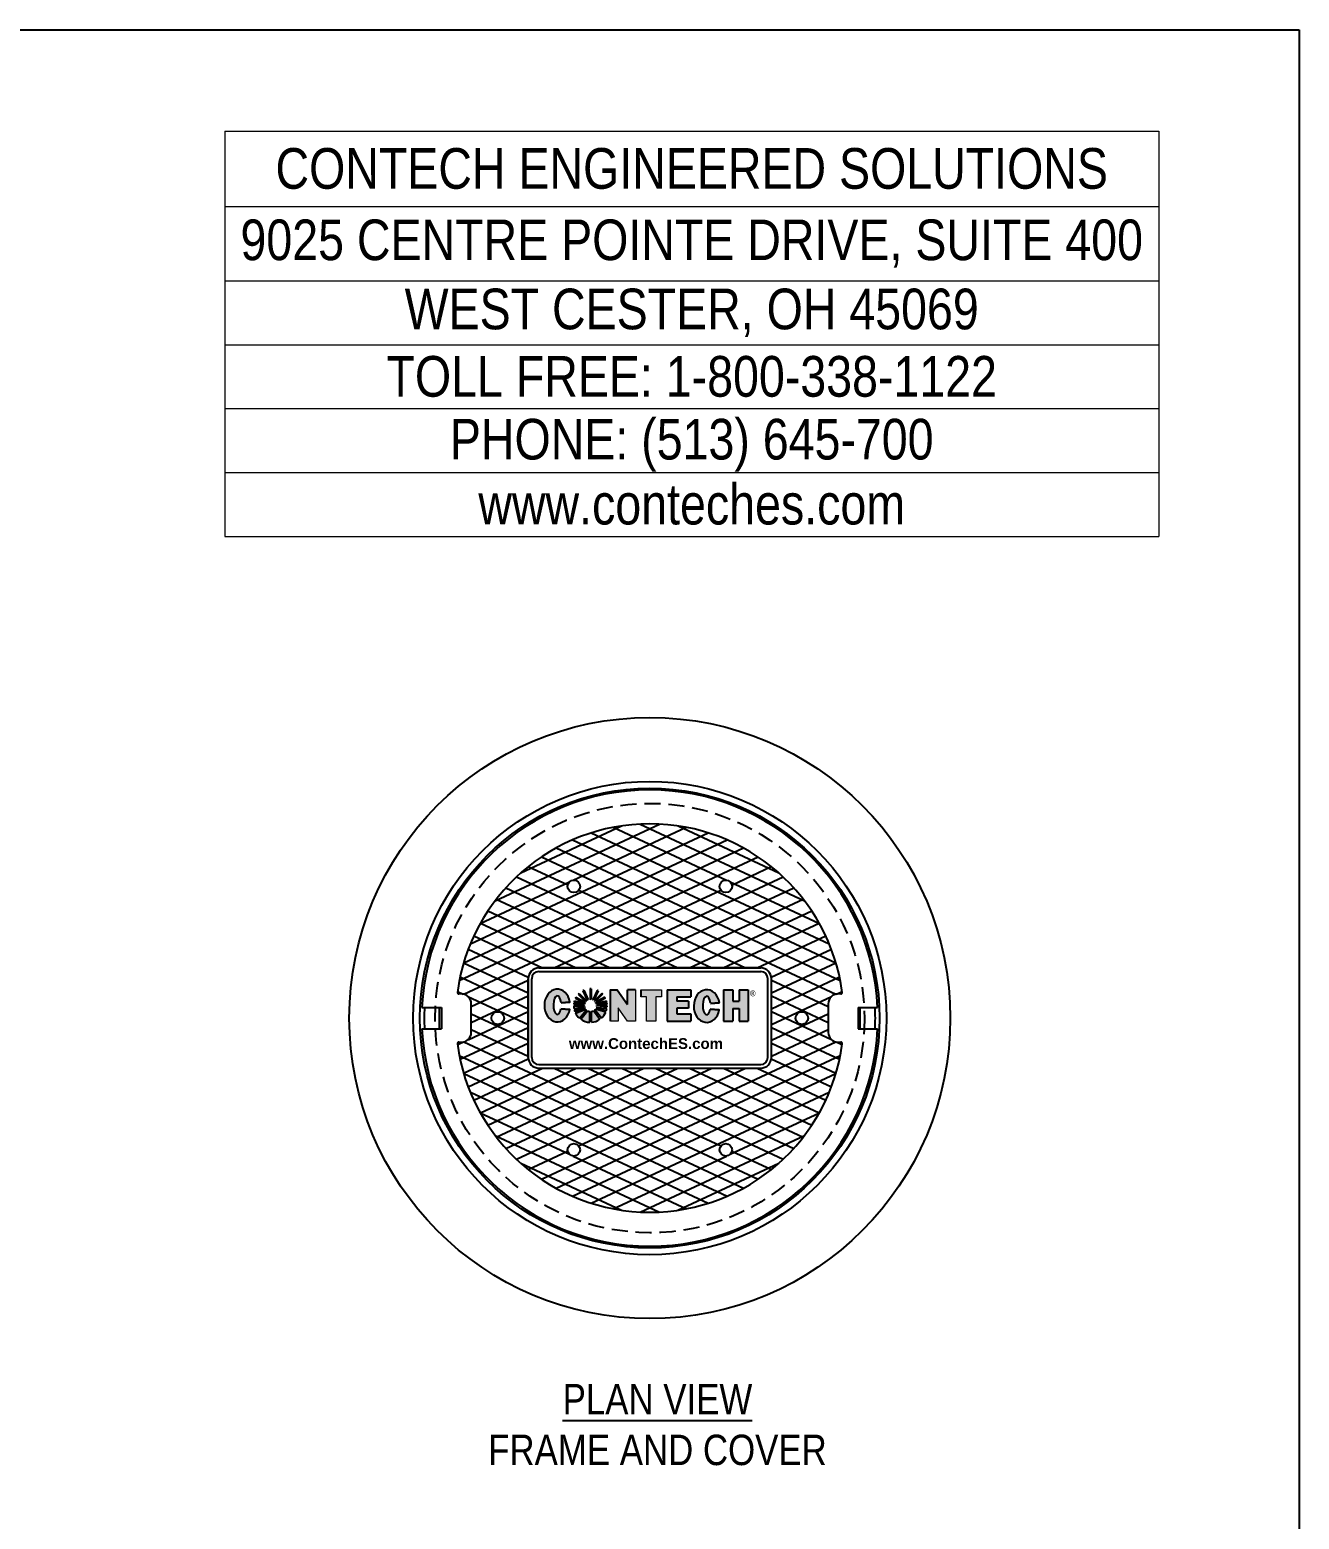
# Model space of a CAD drawing. Extents: x -8 to 216, y -5 to 280.
# Drawn here: x 116.6 to 216, y 163.5 to 280 of the extents above; entities that cross this region are included whole.
import ezdxf

# ---------------------------------------------------------------- set-up
doc = ezdxf.new("R2010")
doc.units = 0
doc.header["$LTSCALE"] = 10
doc.header["$MEASUREMENT"] = 0
doc.linetypes.add('HIDDEN2', pattern=[0.1875, 0.125, -0.0625])
doc.layers.get('0').update_dxf_attribs({"linetype": 'CONTINUOUS'})
doc.layers.get('Defpoints').update_dxf_attribs({"linetype": 'CONTINUOUS'})
for name, color, linetype in [('2628-LOGO$0$CADdetails-2-FINELIGHT', 2, 'CONTINUOUS'), ('2628-LOGO$0$CADdetails-FRAME', 7, 'CONTINUOUS'), ('CADdetails-2-FINELIGHT', 2, 'CONTINUOUS'), ('CADdetails-7-VERYFINE', 7, 'CONTINUOUS'), ('CADdetails-9-EXTRAFINE', 9, 'CONTINUOUS')]:
    doc.layers.add(name, color=color, linetype=linetype)
doc.styles.add('2628-LOGO$0$CADdetails-NOTES', font='ARIALN.TTF', dxfattribs={"height": 2.38})
doc.styles.add('CADdetails-NOTES', font='ARIALN.TTF', dxfattribs={"height": 2.38})
doc.styles.add('CCP-Text', font='arial_0.ttf')

# ---------------------------------------------------------------- blocks, each defined once
blk = doc.blocks.new('*T42')
at = {"layer": 'Defpoints', "color": 8, "linetype": 'ByBlock', "lineweight": 0, "transparency": 16777216}
for p, q in [((0, 0), (73.1, 0)), ((0, 0), (0, -31.71)), ((73.1, 0), (73.1, -31.71)), ((0, -5.89), (73.1, -5.89)), ((0, -11.71), (73.1, -11.71)), ((0, -16.71), (73.1, -16.71)), ((0, -21.71), (73.1, -21.71)), ((0, -26.71), (73.1, -26.71)), ((0, -31.71), (73.1, -31.71))]:
    blk.add_line(p, q, dxfattribs=at)
at = {"layer": '2628-LOGO$0$CADdetails-2-FINELIGHT', "transparency": 16777216, "char_height": 3.18, "width": 72.9823, "style": '2628-LOGO$0$CADdetails-NOTES'}
for s, insert, attachment_point in [('CONTECH ENGINEERED SOLUTIONS', (36.55, -2.94), 5), ('9025 CENTRE POINTE DRIVE, SUITE 400 ', (36.55, -8.8), 5), ('WEST CESTER, OH 45069', (36.55, -14.21), 5), ('TOLL FREE: 1-800-338-1122', (36.55, -19.21), 5), ('PHONE: (513) 645-700', (36.55, -26.65), 8), ('www.conteches.com', (36.55, -29.21), 5)]:
    blk.add_mtext(s, dxfattribs=dict(at, insert=insert, attachment_point=attachment_point))
blk = doc.blocks.new('2628-LOGO')
at = {"layer": '2628-LOGO$0$CADdetails-FRAME'}
for p, q in [((0, 280), (216, 280)), ((216, 280), (216, 0))]:
    blk.add_line(p, q, dxfattribs=at)
blk.add_blockref('*T42', (131.9, 272.07))
blk = doc.blocks.new('CES-Logo CONTECH Only Horiz')
h = blk.add_hatch(color=256)
h.dxf.hatch_style = 1
edge = h.paths.add_edge_path()
edge.add_ellipse((-0.83, 0.063), major_axis=(0, 0.127), ratio=0.791296, start_angle=281.6248, end_angle=616.6072)
edge.add_line((-0.732, 0.033), (-0.802, 0.038))
edge.add_ellipse((-0.83, 0.066), major_axis=(0, 0.0726), ratio=0.41827, start_angle=283.7797, end_angle=607.7245, ccw=False)
edge.add_line((-0.8, 0.083), (-0.732, 0.088))
h.paths.add_polyline_path([(-0.285, -0.057), (-0.224, -0.057), (-0.224, 0.185), (-0.284, 0.185), (-0.284, 0.07), (-0.364, 0.184), (-0.416, 0.184), (-0.416, -0.057), (-0.358, -0.057), (-0.358, 0.045)])
h.paths.add_polyline_path([(-0.138, 0.13), (-0.138, -0.057), (-0.064, -0.057), (-0.064, 0.13), (-0.021, 0.13), (-0.021, 0.185), (-0.182, 0.185), (-0.182, 0.13)])
h.paths.add_polyline_path([(0.098, 0.131), (0.208, 0.131), (0.208, 0.185), (0.023, 0.185), (0.023, -0.057), (0.208, -0.057), (0.208, -0.002), (0.098, -0.002), (0.098, 0.042), (0.188, 0.042), (0.188, 0.096), (0.098, 0.096)])
edge = h.paths.add_edge_path()
edge.add_ellipse((0.33, 0.059), major_axis=(0, 0.127), ratio=0.791296, start_angle=281.6248, end_angle=616.6072)
edge.add_line((0.428, 0.03), (0.358, 0.035))
edge.add_ellipse((0.33, 0.063), major_axis=(0, 0.0726), ratio=0.41827, start_angle=283.7797, end_angle=607.7245, ccw=False)
edge.add_line((0.359, 0.08), (0.428, 0.085))
h.paths.add_polyline_path([(0.46, -0.057), (0.533, -0.057), (0.533, 0.039), (0.581, 0.039), (0.581, -0.057), (0.653, -0.057), (0.653, 0.185), (0.581, 0.185), (0.581, 0.096), (0.533, 0.096), (0.533, 0.185), (0.46, 0.185)])
h = blk.add_hatch(color=256)
h.dxf.hatch_style = 1
h.paths.add_polyline_path([(-0.568, 0.192, 0.016571), (-0.576, 0.192), (-0.576, 0.112, -0.045296), (-0.568, 0.111)])
h.paths.add_polyline_path([(-0.513, 0.178, 0.016408), (-0.52, 0.181), (-0.555, 0.108, -0.045191), (-0.547, 0.105)])
h.paths.add_polyline_path([(-0.541, 0.1, -0.042703), (-0.535, 0.094), (-0.478, 0.151, 0.01668), (-0.484, 0.157)])
h.paths.add_polyline_path([(-0.456, 0.12, 0.016487), (-0.46, 0.127), (-0.532, 0.089, -0.041728), (-0.528, 0.082)])
h.paths.add_polyline_path([(-0.443, 0.073, 0.016717), (-0.444, 0.082), (-0.48, 0.082), (-0.446, 0.09, 0.01636), (-0.448, 0.098), (-0.527, 0.078, -0.029812), (-0.526, 0.073)])
h.paths.add_polyline_path([(-0.443, 0.053, 0.015801), (-0.443, 0.061), (-0.525, 0.061, -0.009795), (-0.525, 0.06)])
h.paths.add_polyline_path([(-0.45, 0.021, 0.038843), (-0.445, 0.041), (-0.529, 0.046, -0.000916), (-0.529, 0.046)])
h.paths.add_polyline_path([(-0.454, 0.011), (-0.534, 0.036, -0.037097), (-0.539, 0.031), (-0.487, -0.035, 0.109393)])
h.paths.add_polyline_path([(-0.564, -0.066, 0.136428), (-0.499, -0.044), (-0.55, 0.023, -0.082716), (-0.564, 0.017)])
h.paths.add_polyline_path([(-0.647, -0.043, 0.146463), (-0.577, -0.067), (-0.577, 0.017, -0.098027), (-0.595, 0.022)])
h.paths.add_polyline_path([(-0.689, 0.005, 0.101505), (-0.657, -0.036), (-0.604, 0.029, -0.036227), (-0.609, 0.034)])
h.paths.add_polyline_path([(-0.615, 0.043, -0.020245), (-0.617, 0.047), (-0.697, 0.027, 0.022264), (-0.693, 0.016)])
h.paths.add_polyline_path([(-0.702, 0.061, 0.047222), (-0.7, 0.037), (-0.619, 0.057, -0.024899), (-0.62, 0.061)])
h.paths.add_polyline_path([(-0.619, 0.073, -0.027066), (-0.618, 0.078), (-0.697, 0.099, 0.016728), (-0.699, 0.09), (-0.665, 0.082), (-0.701, 0.082, 0.016717), (-0.702, 0.073)])
h.paths.add_polyline_path([(-0.617, 0.082, -0.042294), (-0.613, 0.089), (-0.685, 0.127, 0.016466), (-0.689, 0.12)])
h.paths.add_polyline_path([(-0.61, 0.094, -0.044008), (-0.604, 0.1), (-0.661, 0.157, 0.016434), (-0.667, 0.151)])
h.paths.add_polyline_path([(-0.597, 0.105, -0.043389), (-0.59, 0.108), (-0.624, 0.182, 0.016408), (-0.632, 0.178)])
for p, q in [((-0.689, 0.12), (-0.617, 0.082)), ((-0.685, 0.127), (-0.613, 0.089)), ((-0.667, 0.151), (-0.61, 0.094)), ((-0.661, 0.157), (-0.604, 0.1)), ((-0.632, 0.178), (-0.597, 0.105)), ((-0.624, 0.182), (-0.59, 0.108)), ((-0.576, 0.192), (-0.576, 0.112)), ((-0.568, 0.192), (-0.568, 0.111)), ((-0.52, 0.181), (-0.555, 0.108)), ((-0.513, 0.178), (-0.547, 0.105)), ((-0.484, 0.157), (-0.541, 0.1)), ((-0.478, 0.151), (-0.535, 0.094)), ((-0.46, 0.127), (-0.532, 0.089)), ((-0.456, 0.12), (-0.528, 0.082)), ((-0.224, 0.185), (-0.284, 0.185)), ((-0.284, 0.07), (-0.284, 0.185)), ((-0.182, 0.185), (-0.182, 0.13)), ((0.023, 0.185), (0.208, 0.185)), ((0.023, 0.185), (0.023, -0.057)), ((0.098, 0.131), (0.098, 0.096)), ((0.098, 0.131), (0.208, 0.131)), ((0.208, 0.185), (0.208, 0.131)), ((0.46, 0.185), (0.533, 0.185)), ((0.46, 0.185), (0.46, -0.057)), ((0.533, 0.185), (0.533, 0.096)), ((0.581, 0.185), (0.581, 0.096)), ((0.581, 0.185), (0.653, 0.185)), ((0.653, 0.185), (0.653, -0.057)), ((-0.702, 0.073), (-0.619, 0.073)), ((-0.702, 0.061), (-0.62, 0.061)), ((-0.701, 0.082), (-0.665, 0.082)), ((-0.7, 0.037), (-0.619, 0.057)), ((-0.699, 0.09), (-0.665, 0.082)), ((-0.697, 0.099), (-0.618, 0.078)), ((-0.697, 0.027), (-0.617, 0.047)), ((-0.693, 0.016), (-0.615, 0.043)), ((-0.689, 0.005), (-0.609, 0.034)), ((-0.657, -0.036), (-0.604, 0.029)), ((-0.647, -0.043), (-0.595, 0.022)), ((-0.577, -0.067), (-0.577, 0.017)), ((-0.564, -0.066), (-0.564, 0.017)), ((-0.499, -0.044), (-0.55, 0.023)), ((-0.487, -0.035), (-0.539, 0.031)), ((-0.454, 0.011), (-0.534, 0.036)), ((-0.445, 0.041), (-0.529, 0.046)), ((-0.45, 0.021), (-0.529, 0.046)), ((-0.448, 0.098), (-0.527, 0.078)), ((-0.443, 0.073), (-0.526, 0.073)), ((-0.443, 0.061), (-0.525, 0.061)), ((-0.443, 0.053), (-0.525, 0.06)), ((-0.446, 0.09), (-0.48, 0.082)), ((-0.444, 0.082), (-0.48, 0.082)), ((0.188, 0.096), (0.098, 0.096)), ((0.188, 0.042), (0.098, 0.042)), ((0.098, 0.042), (0.098, -0.002)), ((0.188, 0.096), (0.188, 0.042)), ((0.533, 0.096), (0.581, 0.096)), ((0.533, 0.039), (0.581, 0.039)), ((0.533, 0.039), (0.533, -0.057)), ((0.581, 0.039), (0.581, -0.057)), ((0.023, -0.057), (0.208, -0.057)), ((0.098, -0.002), (0.208, -0.002)), ((0.208, -0.002), (0.208, -0.057)), ((0.46, -0.057), (0.533, -0.057)), ((0.581, -0.057), (0.653, -0.057))]:
    blk.add_line(p, q)
at = {"lineweight": 5}
for p, q in [((-0.182, 0.185), (-0.021, 0.185)), ((-0.138, 0.13), (-0.182, 0.13)), ((-0.138, -0.057), (-0.138, 0.13)), ((-0.021, 0.13), (-0.064, 0.13)), ((-0.064, 0.13), (-0.064, -0.057)), ((-0.021, 0.185), (-0.021, 0.13)), ((-0.021, 0.13), (-0.021, 0.13)), ((-0.665, 0.082), (-0.665, 0.082)), ((-0.064, -0.057), (-0.138, -0.057)), ((-0.064, -0.057), (-0.064, -0.057))]:
    blk.add_line(p, q, dxfattribs=at)
blk.add_lwpolyline([(-0.224, 0.185), (-0.224, -0.057), (-0.285, -0.057), (-0.358, 0.045), (-0.358, -0.057), (-0.416, -0.057)], dxfattribs=at)
blk.add_lwpolyline([(-0.416, -0.057), (-0.416, 0.184), (-0.364, 0.184), (-0.284, 0.07)])
for points in [[(-0.802, 0.038), (-0.732, 0.033)], [(-0.8, 0.083), (-0.732, 0.088)], [(0.358, 0.035), (0.428, 0.03)], [(0.359, 0.08), (0.428, 0.085)]]:
    blk.add_lwpolyline(points, close=True)
for centre, radius, start, end in [((-0.573, 0.063), 0.13, 150.1613, 153.9346), ((-0.573, 0.063), 0.13, 133.1578, 136.9239), ((-0.573, 0.063), 0.13, 113.6448, 117.405), ((-0.573, 0.063), 0.13, 87.7891, 91.5866), ((-0.573, 0.063), 0.13, 62.4674, 66.2275), ((-0.573, 0.063), 0.13, 42.9198, 46.7422), ((-0.573, 0.063), 0.13, 25.9989, 29.7771), ((-0.573, 0.063), 0.13, 171.7257, 175.5565), ((-0.573, 0.063), 0.13, 180.6498, 191.4642), ((-0.573, 0.063), 0.13, 164.0188, 167.8523), ((-0.573, 0.063), 0.13, 196.1274, 201.2291), ((-0.573, 0.063), 0.13, 206.3015, 229.4854), ((-0.573, 0.064), 0.0475, 183.4093, 189.1146), ((-0.573, 0.064), 0.0475, 163.2626, 169.4642), ((-0.573, 0.064), 0.0475, 148.8171, 158.5043), ((-0.573, 0.064), 0.0475, 201.2986, 205.9378), ((-0.573, 0.064), 0.0475, 131.3597, 141.4391), ((-0.573, 0.064), 0.0475, 219.9063, 228.2054), ((-0.573, 0.064), 0.0475, 111.4002, 121.338), ((-0.573, 0.064), 0.0475, 242.1647, 264.5593), ((-0.573, 0.064), 0.0475, 83.9583, 94.3323), ((-0.573, 0.064), 0.0475, 279.8514, 298.7655), ((-0.573, 0.064), 0.0475, 58.0841, 68.4342), ((-0.573, 0.064), 0.0475, 38.8182, 48.599), ((-0.573, 0.064), 0.0475, 314.8845, 323.3826), ((-0.573, 0.064), 0.0475, 21.6845, 31.2423), ((-0.573, 0.064), 0.0475, 337.6602, 337.8701), ((-0.573, 0.064), 0.0475, 10.5358, 17.3661), ((-0.573, 0.064), 0.0475, 354.3459, 356.5907), ((-0.573, 0.063), 0.13, 311.212, 336.1837), ((-0.573, 0.063), 0.13, 341.2828, 350.1804), ((-0.573, 0.063), 0.13, 12.0534, 15.8024), ((-0.573, 0.063), 0.13, 4.4435, 8.2743), ((-0.573, 0.063), 0.13, 355.7291, 359.3502), ((-0.573, 0.063), 0.13, 234.6785, 268.0084), ((-0.573, 0.063), 0.13, 273.5954, 304.6706)]:
    blk.add_arc(centre, radius, start, end)
for centre, major_axis, ratio, start_param, end_param in [((-0.83, 0.063), (0, 0.127), 0.791296, 4.91528, 10.762148), ((-0.83, 0.066), (0, 0.0726), 0.41827, 4.95289, 10.606815), ((0.33, 0.059), (0, 0.127), 0.791296, 4.91528, 10.762148), ((0.33, 0.063), (0, 0.0726), 0.41827, 4.95289, 10.606815)]:
    blk.add_ellipse(centre, major_axis=major_axis, ratio=ratio, start_param=start_param, end_param=end_param)
at = {"insert": (0.666, 0.18), "char_height": 0.05333, "attachment_point": 1, "style": 'CCP-Text'}
blk.add_mtext_dynamic_manual_height_columns('{\\fGill Sans MT|b0|i0|c0|p34;\\H0.83333x;®}', width=0.11364, gutter_width=0.833, heights=[0], dxfattribs=at)

msp = doc.modelspace()

# ---------------------------------------------------------------- hatches: boundary and pattern name
at = {"layer": 'CADdetails-9-EXTRAFINE'}
h = msp.add_hatch(dxfattribs=at)
h.set_pattern_fill('ANSI31', color=256, scale=8.96, angle=160)
h.set_pattern_definition([(205, (165.1691, 202.67), (0.47333, -1.015065), [])])
h.paths.add_polyline_path([(150.106, 204.679, 0.453612), (150.216, 204.554), (150.434, 204.554, -0.4142136), (151.198, 203.79), (151.198, 201.55, -0.4142136), (150.434, 200.786), (150.216, 200.786, 0.453612), (150.106, 200.661, 0.8754577), (180.232, 200.661, 0.453612), (180.122, 200.786), (179.904, 200.786, -0.4142136), (179.14, 201.55), (179.14, 203.79, -0.4142136), (179.904, 204.554), (180.122, 204.554, 0.453612), (180.232, 204.679, 0.8754577)])
h.paths.add_polyline_path([(173.849, 206.59, -0.4142136), (174.689, 205.75), (174.689, 199.59, -0.4142136), (173.849, 198.75), (156.489, 198.75, -0.4142136), (155.649, 199.59), (155.649, 205.75, -0.4142136), (156.489, 206.59)], flags=16)
h.paths.add_polyline_path([(158.729, 212.976, -1), (159.709, 212.976, -1)], flags=16)
h.paths.add_polyline_path([(173.849, 206.31, -0.4142136), (174.409, 205.75), (174.409, 199.59, -0.4142136), (173.849, 199.03), (156.489, 199.03, -0.4142136), (155.929, 199.59), (155.929, 205.75, -0.4142136), (156.489, 206.31)], flags=0)
edge = h.paths.add_edge_path(flags=0)
edge.add_ellipse((157.928, 203.646), major_axis=(0, 1.284), ratio=0.7912958, start_angle=-78.37518, end_angle=256.60723, ccw=False)
edge.add_line((158.923, 203.905), (158.23, 203.853))
edge.add_ellipse((157.932, 203.679), major_axis=(0, 0.732), ratio=0.4182699, start_angle=-76.22032, end_angle=247.72446)
edge.add_line((158.216, 203.402), (158.916, 203.349))
h.paths.add_polyline_path([(159.224, 203.75, -0.0336284), (159.25, 203.924), (159.594, 203.837), (159.234, 203.837)], flags=0)
h.paths.add_polyline_path([(160.21, 204.022), (159.633, 204.602, 0.0164342), (159.572, 204.541), (160.152, 203.961, -0.0440084)], flags=0)
h.paths.add_polyline_path([(160.003, 204.845), (160.352, 204.108, 0.0433887), (160.278, 204.071), (159.925, 204.808, -0.016408)], flags=0)
h.paths.add_polyline_path([(160.49, 204.955, -0.0165715), (160.577, 204.954), (160.577, 204.139, 0.0452962), (160.49, 204.14)], flags=0)
h.paths.add_polyline_path([(159.394, 204.299), (160.117, 203.91, 0.0422936), (160.081, 203.838), (159.353, 204.223, -0.0164658)], flags=0)
h.paths.add_polyline_path([(160.9, 203.963), (161.483, 204.538, 0.0166798), (161.422, 204.6), (160.843, 204.022, -0.0427028)], flags=0)
h.paths.add_polyline_path([(161.053, 204.844, -0.016408), (161.13, 204.807), (160.78, 204.069, 0.0451913), (160.703, 204.108)], flags=0)
h.paths.add_polyline_path([(159.22, 203.634), (160.049, 203.634, 0.0248994), (160.054, 203.587), (159.246, 203.389, -0.0472217)], flags=0)
h.paths.add_polyline_path([(162.1, 204.875), (162.623, 204.875), (163.437, 203.721), (163.437, 204.877), (164.04, 204.877), (164.04, 202.443), (163.424, 202.443), (162.692, 203.468), (162.692, 202.443), (162.1, 202.443)], flags=0)
h.paths.add_polyline_path([(160.997, 203.75), (161.829, 203.75, 0.0167166), (161.819, 203.837), (161.463, 203.837)], flags=0)
h.paths.add_polyline_path([(161.66, 204.297, -0.0164867), (161.701, 204.221), (160.972, 203.839, 0.0417279), (160.936, 203.911)], flags=0)
h.paths.add_polyline_path([(160.081, 203.488, 0.0202453), (160.096, 203.453), (159.309, 203.176, -0.022264), (159.272, 203.286)], flags=0)
h.paths.add_polyline_path([(160.984, 203.805), (161.784, 204.004, -0.0163596), (161.804, 203.922), (161.463, 203.837)], flags=0)
h.paths.add_polyline_path([(160.159, 203.355, 0.0362272), (160.208, 203.305), (159.678, 202.656, -0.1015051), (159.356, 203.07)], flags=0)
h.paths.add_polyline_path([(161.005, 203.634), (161.833, 203.634, -0.0158013), (161.829, 203.551), (161.003, 203.615, 0.0097952)], flags=0)
h.paths.add_polyline_path([(160.303, 203.239, 0.0980269), (160.481, 203.186), (160.481, 202.343, -0.1464633), (159.771, 202.583)], flags=0)
h.paths.add_polyline_path([(161.814, 203.426, -0.0388427), (161.764, 203.23), (160.963, 203.483)], flags=0)
h.paths.add_polyline_path([(160.911, 203.377), (161.722, 203.121, -0.1093931), (161.387, 202.666), (160.865, 203.323, 0.0370967)], flags=0)
h.paths.add_polyline_path([(153.759, 202.67, -1), (152.779, 202.67, -1)], flags=16)
h.paths.add_polyline_path([(160.609, 203.191, 0.0827162), (160.757, 203.243), (161.27, 202.574, -0.1364282), (160.609, 202.345)], flags=0)
h.paths.add_polyline_path([(164.46, 204.877), (166.085, 204.877), (166.085, 204.325), (165.649, 204.325), (165.649, 202.443), (164.908, 202.443), (164.908, 204.325), (164.46, 204.325)], flags=0)
h.paths.add_polyline_path([(166.534, 204.877), (168.399, 204.877), (168.399, 204.338), (167.289, 204.338), (167.289, 203.98), (168.189, 203.98), (168.189, 203.436), (167.289, 203.436), (167.289, 202.994), (168.399, 202.994), (168.399, 202.443), (166.534, 202.443)], flags=0)
h.paths.add_polyline_path([(170.629, 212.976, -1), (171.609, 212.976, -1)], flags=16)
edge = h.paths.add_edge_path(flags=0)
edge.add_ellipse((169.619, 203.613), major_axis=(0, 1.284), ratio=0.7912958, start_angle=-78.37518, end_angle=256.60723, ccw=False)
edge.add_line((170.614, 203.872), (169.92, 203.82))
edge.add_ellipse((169.623, 203.646), major_axis=(0, 0.732), ratio=0.4182699, start_angle=-76.22032, end_angle=247.72446)
edge.add_line((169.906, 203.369), (170.607, 203.316))
h.paths.add_polyline_path([(159.709, 192.364, -1), (158.729, 192.364, -1)], flags=16)
h.paths.add_polyline_path([(177.559, 202.67, -1), (176.579, 202.67, -1)], flags=16)
h.paths.add_polyline_path([(171.609, 192.364, -1), (170.629, 192.364, -1)], flags=16)
h.paths.add_polyline_path([(158.76, 199.792), (171.048, 199.792), (171.048, 201.523), (158.76, 201.523)], flags=8)
h = msp.add_hatch(dxfattribs=at)
h.set_pattern_fill('ANSI31', color=256, scale=8.96, angle=110)
h.set_pattern_definition([(155, (165.1691, 202.67), (-0.47333, -1.015065), [])])
h.paths.add_polyline_path([(150.106, 204.679, 0.453612), (150.216, 204.554), (150.434, 204.554, -0.4142136), (151.198, 203.79), (151.198, 201.55, -0.4142136), (150.434, 200.786), (150.216, 200.786, 0.453612), (150.106, 200.661, 0.8754577), (180.232, 200.661, 0.453612), (180.122, 200.786), (179.904, 200.786, -0.4142136), (179.14, 201.55), (179.14, 203.79, -0.4142136), (179.904, 204.554), (180.122, 204.554, 0.453612), (180.232, 204.679, 0.8754577)])
h.paths.add_polyline_path([(158.729, 212.976, -1), (159.709, 212.976, -1)], flags=16)
h.paths.add_polyline_path([(173.849, 206.59, -0.4142136), (174.689, 205.75), (174.689, 199.59, -0.4142136), (173.849, 198.75), (156.489, 198.75, -0.4142136), (155.649, 199.59), (155.649, 205.75, -0.4142136), (156.489, 206.59)], flags=16)
h.paths.add_polyline_path([(173.849, 206.31, -0.4142136), (174.409, 205.75), (174.409, 199.59, -0.4142136), (173.849, 199.03), (156.489, 199.03, -0.4142136), (155.929, 199.59), (155.929, 205.75, -0.4142136), (156.489, 206.31)], flags=0)
h.paths.add_polyline_path([(160.577, 204.954), (160.577, 204.139, 0.0452962), (160.49, 204.14), (160.49, 204.955, -0.0165715)], flags=0)
h.paths.add_polyline_path([(160.9, 203.963), (161.483, 204.538, 0.0166798), (161.422, 204.6), (160.843, 204.022, -0.0427028)], flags=0)
h.paths.add_polyline_path([(161.053, 204.844, -0.016408), (161.13, 204.807), (160.78, 204.069, 0.0451913), (160.703, 204.108)], flags=0)
h.paths.add_polyline_path([(162.1, 204.875), (162.623, 204.875), (163.437, 203.721), (163.437, 204.877), (164.04, 204.877), (164.04, 202.443), (163.424, 202.443), (162.692, 203.468), (162.692, 202.443), (162.1, 202.443)], flags=0)
h.paths.add_polyline_path([(159.224, 203.75, -0.0336284), (159.25, 203.924), (159.594, 203.837), (159.234, 203.837)], flags=0)
h.paths.add_polyline_path([(160.21, 204.022), (159.633, 204.602, 0.0164342), (159.572, 204.541), (160.152, 203.961, -0.0440084)], flags=0)
h.paths.add_polyline_path([(160.003, 204.845), (160.352, 204.108, 0.0433887), (160.278, 204.071), (159.925, 204.808, -0.016408)], flags=0)
h.paths.add_polyline_path([(160.997, 203.75), (161.829, 203.75, 0.0167166), (161.819, 203.837), (161.463, 203.837)], flags=0)
h.paths.add_polyline_path([(161.66, 204.297, -0.0164867), (161.701, 204.221), (160.972, 203.839, 0.0417279), (160.936, 203.911)], flags=0)
edge = h.paths.add_edge_path(flags=0)
edge.add_ellipse((157.928, 203.646), major_axis=(0, 1.284), ratio=0.7912958, start_angle=-78.37518, end_angle=256.60723, ccw=False)
edge.add_line((158.923, 203.905), (158.23, 203.853))
edge.add_ellipse((157.932, 203.679), major_axis=(0, 0.732), ratio=0.4182699, start_angle=-76.22032, end_angle=247.72446)
edge.add_line((158.216, 203.402), (158.916, 203.349))
h.paths.add_polyline_path([(164.46, 204.877), (166.085, 204.877), (166.085, 204.325), (165.649, 204.325), (165.649, 202.443), (164.908, 202.443), (164.908, 204.325), (164.46, 204.325)], flags=0)
h.paths.add_polyline_path([(161.784, 204.004, -0.0163596), (161.804, 203.922), (161.463, 203.837), (160.984, 203.805)], flags=0)
h.paths.add_polyline_path([(159.394, 204.299), (160.117, 203.91, 0.0422936), (160.081, 203.838), (159.353, 204.223, -0.0164658)], flags=0)
h.paths.add_polyline_path([(161.833, 203.634, -0.0158013), (161.829, 203.551), (161.003, 203.615, 0.0097952), (161.005, 203.634)], flags=0)
h.paths.add_polyline_path([(160.049, 203.634, 0.0248994), (160.054, 203.587), (159.246, 203.389, -0.0472217), (159.22, 203.634)], flags=0)
h.paths.add_polyline_path([(161.814, 203.426, -0.0388427), (161.764, 203.23), (160.963, 203.483)], flags=0)
h.paths.add_polyline_path([(160.081, 203.488, 0.0202453), (160.096, 203.453), (159.309, 203.176, -0.022264), (159.272, 203.286)], flags=0)
h.paths.add_polyline_path([(160.911, 203.377), (161.722, 203.121, -0.1093931), (161.387, 202.666), (160.865, 203.323, 0.0370967)], flags=0)
h.paths.add_polyline_path([(160.159, 203.355, 0.0362272), (160.208, 203.305), (159.678, 202.656, -0.1015051), (159.356, 203.07)], flags=0)
h.paths.add_polyline_path([(160.757, 203.243), (161.27, 202.574, -0.1364282), (160.609, 202.345), (160.609, 203.191, 0.0827162)], flags=0)
h.paths.add_polyline_path([(160.303, 203.239, 0.0980269), (160.481, 203.186), (160.481, 202.343, -0.1464633), (159.771, 202.583)], flags=0)
h.paths.add_polyline_path([(166.534, 204.877), (168.399, 204.877), (168.399, 204.338), (167.289, 204.338), (167.289, 203.98), (168.189, 203.98), (168.189, 203.436), (167.289, 203.436), (167.289, 202.994), (168.399, 202.994), (168.399, 202.443), (166.534, 202.443)], flags=0)
h.paths.add_polyline_path([(170.629, 212.976, -1), (171.609, 212.976, -1)], flags=16)
h.paths.add_polyline_path([(153.759, 202.67, -1), (152.779, 202.67, -1)], flags=16)
edge = h.paths.add_edge_path(flags=0)
edge.add_ellipse((169.619, 203.613), major_axis=(0, 1.284), ratio=0.7912958, start_angle=-78.37518, end_angle=256.60723, ccw=False)
edge.add_line((170.614, 203.872), (169.92, 203.82))
edge.add_ellipse((169.623, 203.646), major_axis=(0, 0.732), ratio=0.4182699, start_angle=-76.22032, end_angle=247.72446)
edge.add_line((169.906, 203.369), (170.607, 203.316))
h.paths.add_polyline_path([(177.559, 202.67, -1), (176.579, 202.67, -1)], flags=16)
h.paths.add_polyline_path([(159.709, 192.364, -1), (158.729, 192.364, -1)], flags=16)
h.paths.add_polyline_path([(171.609, 192.364, -1), (170.629, 192.364, -1)], flags=16)
h.paths.add_polyline_path([(158.76, 199.792), (171.048, 199.792), (171.048, 201.523), (158.76, 201.523)], flags=8)

# ---------------------------------------------------------------- linework, layer by layer
for p, q in [((156.489, 206.59), (173.849, 206.59)), ((173.849, 206.59), (156.489, 206.59)), ((156.489, 206.31), (173.849, 206.31)), ((155.649, 199.59), (155.649, 205.75)), ((155.649, 205.75), (155.649, 199.59)), ((155.929, 199.59), (155.929, 205.75)), ((174.409, 199.59), (174.409, 205.75)), ((174.689, 199.59), (174.689, 205.75)), ((174.689, 199.59), (174.689, 205.75)), ((150.434, 204.554), (150.216, 204.554)), ((180.122, 204.554), (179.904, 204.554)), ((147.336, 203.51), (148.856, 203.51)), ((148.716, 201.83), (148.716, 203.51)), ((148.856, 203.51), (148.856, 201.83)), ((151.198, 201.55), (151.198, 203.79)), ((179.14, 203.79), (179.14, 201.55)), ((181.482, 203.51), (183.002, 203.51)), ((181.482, 203.51), (181.482, 201.83)), ((181.622, 201.83), (181.622, 203.51)), ((147.336, 201.83), (148.856, 201.83)), ((181.482, 201.83), (183.002, 201.83)), ((150.216, 200.786), (150.434, 200.786)), ((179.904, 200.786), (180.122, 200.786)), ((156.489, 199.03), (173.849, 199.03)), ((156.489, 198.75), (173.849, 198.75)), ((156.489, 198.75), (173.849, 198.75))]:
    msp.add_line(p, q, dxfattribs=at)
for centre, radius in [((165.169, 202.67), 23.52), ((165.169, 202.67), 18.516), ((165.169, 202.67), 17.989), ((159.219, 212.976), 0.49), ((171.119, 212.976), 0.49), ((153.269, 202.67), 0.49), ((177.069, 202.67), 0.49), ((159.219, 192.364), 0.49), ((171.119, 192.364), 0.49)]:
    msp.add_circle(centre, radius, dxfattribs=at)
at = {"layer": 'CADdetails-9-EXTRAFINE', "linetype": 'HIDDEN2'}
msp.add_circle((165.169, 202.67), 16.8, dxfattribs=at)
at = {"layer": 'CADdetails-9-EXTRAFINE'}
for centre, radius, start, end in [((165.169, 202.67), 17.853, 2.69684, 177.30316), ((165.169, 202.67), 15.196, 7.59845, 172.40155), ((156.489, 205.75), 0.84, 90, 180), ((156.489, 205.75), 0.84, 90, 180), ((156.489, 205.75), 0.56, 90, 180), ((173.849, 205.75), 0.84, 0, 90), ((173.849, 205.75), 0.84, 0, 90), ((173.849, 205.75), 0.56, 0, 90), ((150.216, 204.665), 0.111, 172.40155, 270), ((150.434, 203.79), 0.764, 0, 90), ((179.904, 203.79), 0.764, 90, 180), ((180.122, 204.665), 0.111, 270, 7.59845), ((165.169, 202.67), 17.853, 182.69684, 357.30316), ((150.216, 200.675), 0.111, 90, 187.59845), ((165.169, 202.67), 15.196, 187.59845, 352.40155), ((150.434, 201.55), 0.764, 270, 0), ((179.904, 201.55), 0.764, 180, 270), ((180.122, 200.675), 0.111, 352.40155, 90), ((156.489, 199.59), 0.84, 180, 270), ((156.489, 199.59), 0.84, 180, 270), ((156.489, 199.59), 0.56, 180, 270), ((173.849, 199.59), 0.84, 270, 0), ((173.849, 199.59), 0.56, 270, 0), ((173.849, 199.59), 0.84, 270, 0)]:
    msp.add_arc(centre, radius, start, end, dxfattribs=at)
for centre, start_param, end_param in [((164.343, 202.67), 3.0915934, 3.1915919), ((165.995, 202.67), 6.233186, 6.3331846)]:
    msp.add_ellipse(centre, major_axis=(16.828, 0), ratio=0.9987952, start_param=start_param, end_param=end_param, dxfattribs=at)

# ---------------------------------------------------------------- block references
at = {"layer": 'CADdetails-7-VERYFINE'}
msp.add_blockref('2628-LOGO', (0, 0), dxfattribs=at)
at = {"layer": 'CADdetails-9-EXTRAFINE', "xscale": 10.08, "yscale": 10.08, "zscale": 10.08}
msp.add_blockref('CES-Logo CONTECH Only Horiz', (166.297, 203.015), dxfattribs=at)

# ---------------------------------------------------------------- texts
at = {"layer": 'CADdetails-2-FINELIGHT', "insert": (165.77, 174.04), "char_height": 2.38, "width": 43.41266, "attachment_point": 2, "style": 'CADdetails-NOTES'}
msp.add_mtext('{\\LPLAN VIEW\\P}FRAME AND COVER', dxfattribs=at)
at = {"layer": 'CADdetails-9-EXTRAFINE', "insert": (164.868, 200.671), "char_height": 0.84, "width": 7.49184, "attachment_point": 5, "style": 'CCP-Text'}
msp.add_mtext('{\\fArial|b1|i0|c0|p34;www.ContechES.com}', dxfattribs=at)

doc.saveas('drawing.dxf')
